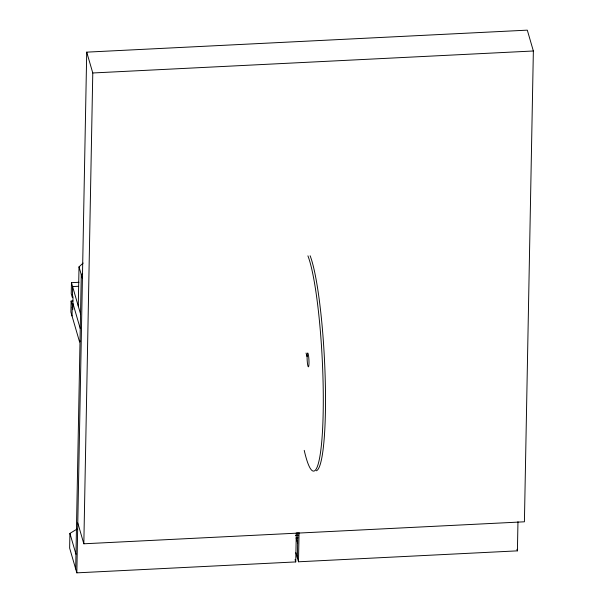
<?xml version="1.0" encoding="UTF-8"?>
<svg xmlns="http://www.w3.org/2000/svg" width="603" height="603" viewBox="0 0 603 603"><rect width="100%" height="100%" fill="white"/><g stroke="black" fill="none" stroke-linecap="round" stroke-linejoin="round"><path stroke-width="0.9" d="M72.986 300.965L71.109 301.055L70.898 312.09L79.604 342.044L80.026 340.899M78.97 282.287L71.456 282.664L71.244 293.699L72.383 297.603L72.594 286.568L78.232 286.289M72.036 315.995L72.239 304.96L71.109 301.055M77.041 529.072L69.918 533.391L69.639 548.104L76.83 572.85L295.741 561.921L296.299 532.75M78.269 306.105L79.016 266.873L83.146 263.051M75.692 568.946L81.284 274.689L82.664 273.415M76.83 572.85L86.719 52.144L527.308 30.15L533.361 50.991L524.414 521.799L83.832 543.793L77.779 522.952M83.832 543.793L92.779 72.978L86.719 52.144M297.362 557.881L297.844 532.472M517.969 521.685L517.412 550.856L298.5 561.785L299.05 532.615M92.779 72.978L533.361 50.991M295.372 535.351L298.123 535.215M297.965 537.861L296.126 537.951L297.641 543.167M516.959 549.295L517.412 550.856M306.053 353.041L307.1 356.652M295.847 552.665L298.5 561.785M295.063 559.576L295.741 561.921M79.016 266.873L82.423 278.594M71.456 282.664L80.538 313.922M72.428 295.153L73.001 297.106L72.767 309.369L72.194 307.417M72.88 303.241L80.259 328.635M69.918 533.391L75.97 554.232M307.922 255.86A111.193 14.223 87.1 0 1 323.185 412.007A111.193 14.223 87.1 0 1 304.221 450.358M310.123 255.755A111.193 14.223 87.1 0 1 325.183 377.599A111.193 14.223 87.1 0 1 316.206 470.792M307.123 355.883A6.95 0.889 87.1 0 0 308.299 366.82A6.95 0.889 87.1 0 0 308.713 357.029A6.95 0.889 87.1 0 0 307.123 355.883"/></g></svg>
